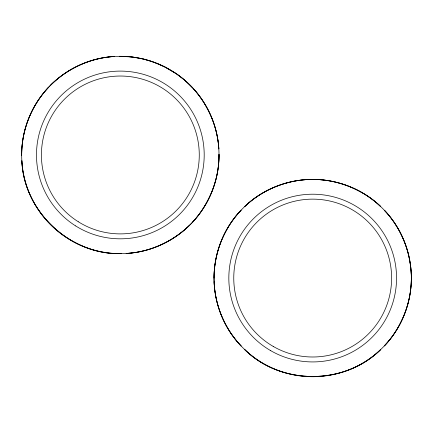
<?xml version="1.0" encoding="UTF-8"?>
<svg xmlns="http://www.w3.org/2000/svg" width="433" height="433" viewBox="0 0 433 433"><rect width="100%" height="100%" fill="white"/><g stroke="black" fill="none" stroke-linecap="round" stroke-linejoin="round"><path stroke-width="0.65" d="M214.026 278.067C214.075 253.105 223.818 228.142 241.159 210.119C223.823 228.148 214.064 253.099 214.026 278.067C214.064 303.035 223.823 327.992 241.159 346.016C224.662 328.88 215.055 305.454 214.097 281.737M411.35 278.067A98.659 98.659 0 0 1 263.361 363.509A98.659 98.659 0 0 1 263.361 192.625A98.659 98.659 0 0 1 411.35 278.067C411.307 302.992 401.591 327.905 384.309 345.935C398.631 331.083 408.368 310.223 410.695 289.298C414.013 261.348 404.557 232.191 385.527 211.466C384.223 210.108 383.903 209.783 385.408 211.336C387.665 213.756 389.754 216.327 391.73 218.979C399.989 230.064 405.829 242.902 408.898 256.374M48.334 87.52C31.29 105.766 21.352 130.652 21.682 155.658C21.347 130.652 31.3 105.771 48.334 87.52C65.421 69.318 89.604 57.778 114.583 56.469C90.827 57.703 67.802 68.23 50.894 84.89M192.349 222.405C209.393 204.16 219.331 179.273 219.001 154.267C219.336 179.273 209.383 204.154 192.349 222.405C175.257 240.596 151.079 252.152 126.1 253.457C149.802 252.217 172.789 241.749 189.681 225.144M336.755 182.434C306.402 174.488 272.622 182.537 248.786 202.839C247.573 203.846 245.63 205.632 244.824 206.449C246.686 204.587 248.694 202.882 250.739 201.226C261.581 192.544 274.262 186.195 287.696 182.672C318.444 174.293 352.868 182.407 376.97 203.158C378.052 204.062 379.865 205.745 380.553 206.449C378.507 204.414 376.304 202.552 374.047 200.755C363.26 192.236 350.676 186.044 337.372 182.602M165.319 67.207L154.262 62.357L144.016 59.186L132.287 56.999L119.643 56.306L127.654 56.534L135.345 57.437L142.278 58.769L150.105 60.918L158.532 64.041L164.361 66.714L176.199 73.664L165.888 67.51M176.686 74.011C200.939 90.676 216.857 118.783 218.789 148.129C218.914 150.901 218.714 146.056 218.595 145.488C218.14 140.747 217.296 136.049 216.159 131.426C212.208 115.449 204.165 100.521 193.102 88.343M176.669 73.989L185.059 80.495L192.674 87.888M409.017 256.937L410.695 266.836L411.274 274.246M380.639 349.599C344.592 385.43 280.79 385.43 244.737 349.599C280.79 385.43 344.592 385.43 380.639 349.599M121.04 253.619C70.238 255.129 23.669 211.515 21.85 160.724C23.663 211.515 70.233 255.129 121.04 253.619M67.764 238.448A98.659 98.659 0 0 0 218.93 158.749A98.659 98.659 0 0 0 74.33 67.689A98.659 98.659 0 0 0 67.764 238.448M75.634 225.912A83.861 83.861 0 0 0 204.138 158.202A83.861 83.861 0 0 0 81.247 80.771A83.861 83.861 0 0 0 75.634 225.912M78.265 221.739A78.93 78.93 0 0 0 199.212 158.013A78.93 78.93 0 0 0 83.547 85.133A78.93 78.93 0 0 0 78.265 221.739M270.76 350.692A83.861 83.861 0 0 0 396.552 278.067A83.861 83.861 0 0 0 270.76 205.442A83.861 83.861 0 0 0 270.76 350.692M273.223 346.422A78.93 78.93 0 0 0 391.616 278.067A78.93 78.93 0 0 0 273.223 209.713A78.93 78.93 0 0 0 273.223 346.422"/></g></svg>
